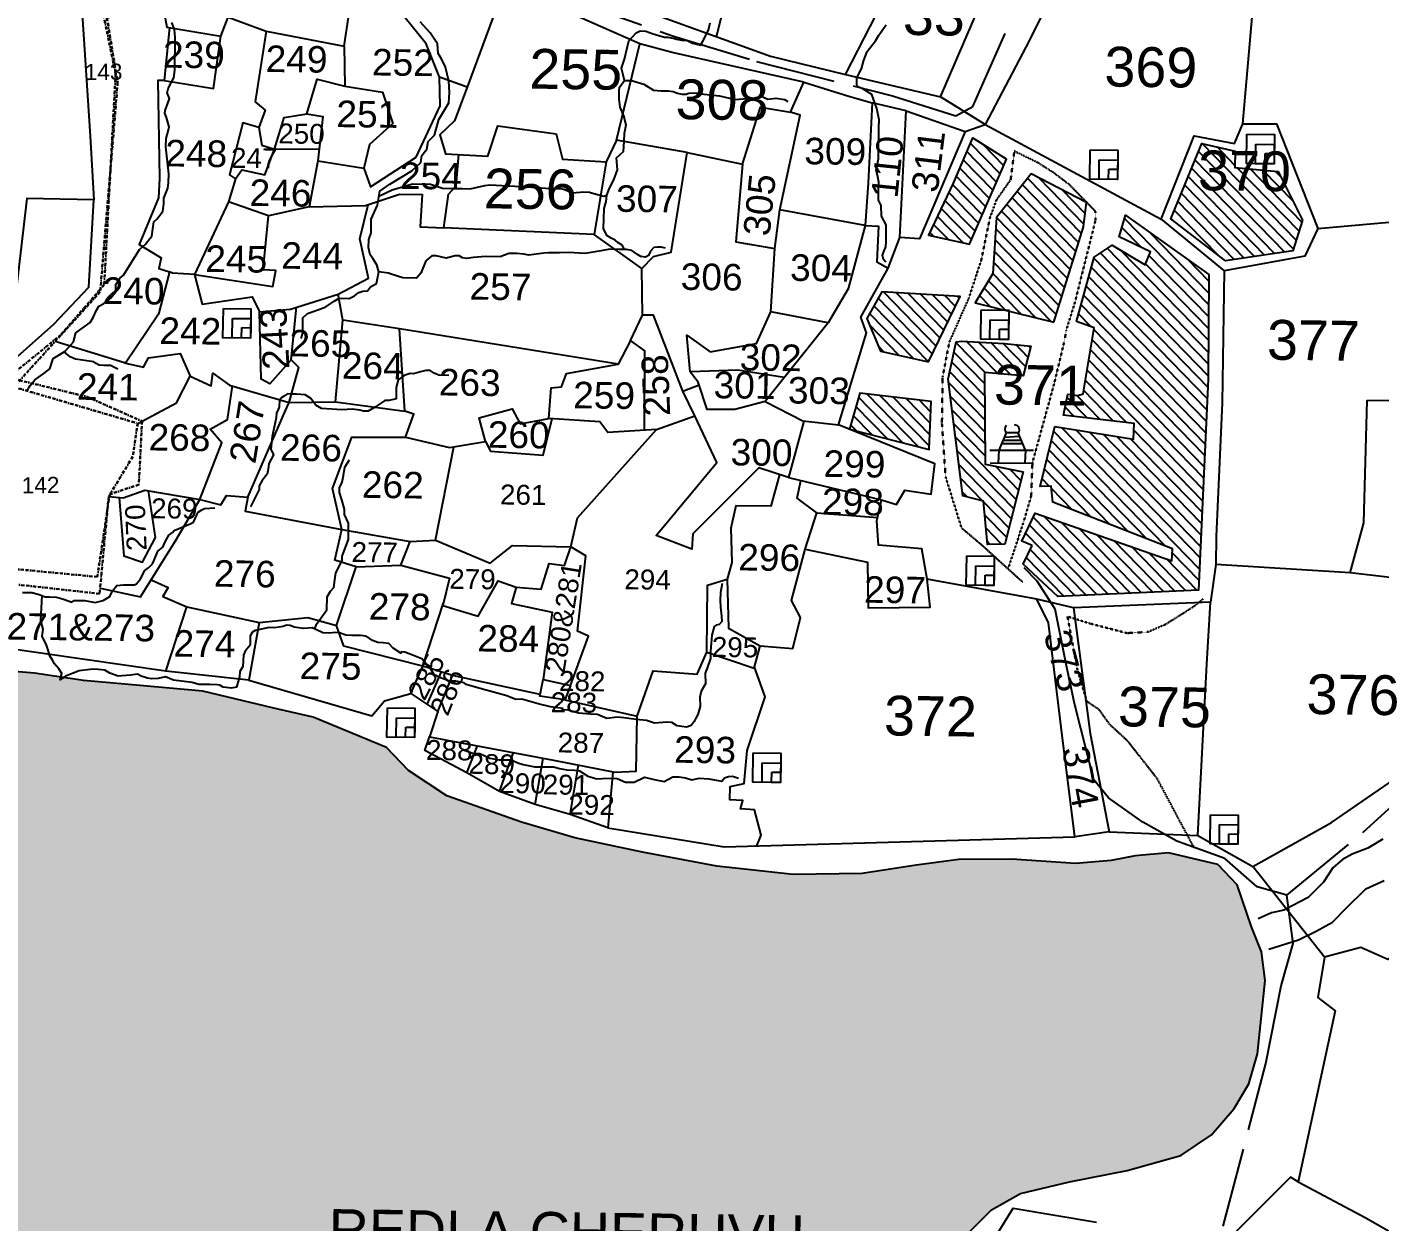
# Model space of a CAD drawing. Header units: inches. Extents: x 304037 to 460575, y 1453943 to 1639883.
# Drawn here: x 341841 to 342680, y 1596518 to 1597259 of the extents above; entities that cross this region are included whole.
import ezdxf

# ---------------------------------------------------------------- set-up
doc = ezdxf.new("R2010")
doc.units = ezdxf.units.IN
doc.header["$MEASUREMENT"] = 0
for name, pattern in [('ACAD_ISO02W100', [15, 12, -3]), ('ACAD_ISO07W100', [3, 0, -3]), ('BORDER', [1.75, 0.5, -0.25, 0.5, -0.25, 0, -0.25])]:
    doc.linetypes.add(name, pattern=pattern)
for name, color, linetype in [('CARTTRACK', 30, 'ACAD_ISO02W100'), ('NALA', 4, 'Continuous'), ('SQUAREWELL', 5, 'Continuous'), ('SURVEY_BND', 7, 'Continuous'), ('SURVEY_NO', 7, 'Continuous'), ('VILLAGE_AREA', 1, 'Continuous'), ('WATER_BODY', 4, 'Continuous')]:
    doc.layers.add(name, color=color, linetype=linetype)
doc.layers.add('FOOTPATH', color=150, linetype='ACAD_ISO07W100', lineweight=30)
doc.layers.add('VILL_BOUNDARY', color=6, linetype='BORDER', lineweight=30)
doc.styles.get("Standard").update_dxf_attribs({"font": 'arial.ttf'})

# ---------------------------------------------------------------- blocks, each defined once
blk = doc.blocks.new('KESAMANENIPALLE')
at = {"layer": 'SURVEY_BND'}
for points in [[(397.05, 654.7), (397.58, 667.56), (400.67, 686.45), (434.63, 682.15), (435.78, 660.13), (436.22, 650.29)], [(397.76, 585.18), (408.82, 583.77), (412.84, 599.67), (422.64, 622.78), (420.83, 623.47), (429.81, 631.22), (435.3, 636.87), (436.22, 650.29), (425.9, 650.65), (423.55, 632.56), (415.58, 624.25), (406.74, 596.61), (400.58, 596.39)]]:
    blk.add_lwpolyline(points, dxfattribs=at)
at = {"layer": 'VILL_BOUNDARY'}
blk.add_lwpolyline([(109.24, 720.52), (195.68, 710.91), (207.39, 708.98), (220.74, 707.96), (249.01, 710.26), (277.38, 715.13), (296.76, 719.49), (360.97, 730.27), (397.72, 721.01), (433.4, 703.19), (439.84, 669.64), (437.66, 637.21), (430.87, 629.55), (422.67, 623.07), (434.93, 619.91), (443.22, 616.04), (442.59, 606.29), (438.08, 604.85), (436.01, 592.15), (411.85, 594.77), (407.76, 567.04), (404.56, 538.36), (399.19, 495.64), (394.46, 460.32)], dxfattribs=at)
at = {"layer": 'SURVEY_NO'}
for s, p in [('143', (435.07, 668.78)), ('142', (424.53, 605.16))]:
    blk.add_text(s, height=2.5, dxfattribs=at).set_placement(p)
blk = doc.blocks.new('10')
at = {"layer": 'VILLAGE_AREA'}
for points in [[(1026.3, 109.97), (1025.19, 112.55), (1023.35, 112.52), (1022.27, 109.9)], [(1022.69, 110.92), (1025.88, 110.96)], [(1022.9, 111.43), (1025.67, 111.45)], [(1023.07, 111.85), (1025.41, 112.04)], [(1020.95, 109.88), (1027.51, 109.99)], [(1021.02, 107.9), (1027.52, 108.06)], [(1022.27, 109.9), (1022.24, 107.93)], [(1026.3, 109.97), (1026.22, 108.03)]]:
    blk.add_lwpolyline(points, dxfattribs=at)
for centre, radius, start, end in [((1023.99, 113.06), 0.84, 136.4497, 220.1767), ((1024.62, 113), 0.727, 322.3214, 92.7832)]:
    blk.add_arc(centre, radius, start, end, dxfattribs=at)
blk = doc.blocks.new('KANUPURUPALLE')
at = {"layer": 'VILLAGE_AREA'}
h = blk.add_hatch(dxfattribs=at)
h.set_pattern_fill('ANSI31', color=256, scale=10, angle=90, style=0)
h.set_pattern_definition([(135, (-1406.7073, 386.2021), (-0.8838835, -0.8838835), [])])
h.paths.add_polyline_path([(-390.86, 172.52), (-397.4, 173.05), (-397.4, 175.52), (-402.46, 176.62), (-406.98, 165.2), (-398.62, 158.97), (-388.5, 160.61), (-387.13, 165.28)])
h.paths.add_polyline_path([(-401.11, 156.86), (-413.79, 165.63), (-414.72, 162.39), (-409.96, 160.18), (-410.72, 158.21), (-415.76, 161.11), (-418.42, 159.28), (-420.95, 149.53), (-418.29, 148.6), (-419.81, 138.65), (-420.63, 138.37), (-422.12, 138.58), (-422.71, 135.39), (-412.06, 134.28), (-412.13, 131.92), (-424.03, 133.66), (-426.08, 124.62), (-424.42, 124.69), (-424.14, 122.27), (-406.02, 115.49), (-406.12, 113.69), (-426.78, 120.58), (-428.74, 116.34), (-427.19, 115.7), (-428.52, 112.88), (-423.23, 108.06), (-402.01, 109.29), (-401.01, 141.11)])
h.paths.add_polyline_path([(-420.1, 163.8), (-419.67, 167.5), (-428.08, 171.66), (-433.23, 165.04), (-433.65, 156.61), (-436.26, 152.12), (-431.79, 151.08), (-431.19, 151.08), (-431.19, 150.94), (-424.39, 149.36)])
h.paths.add_polyline_path([(-431.82, 173.83), (-436.98, 176.98), (-439.84, 170.11), (-443.43, 162.23), (-437.26, 160.95)])
h.paths.add_polyline_path([(-438.55, 153.07), (-450.35, 153.6), (-452.56, 149.57), (-450.4, 144.64), (-443.16, 143.15)])
h.paths.add_polyline_path([(-442.71, 137.18), (-453.46, 138.27), (-454.96, 132.85), (-442.87, 129.96)])
h.paths.add_polyline_path([(-434.7, 141.66), (-428.89, 141.25), (-427.78, 145.74), (-431.79, 146.09), (-438.19, 146.33), (-439.02, 146.2), (-440.15, 140.6), (-437.74, 123.02), (-434.59, 122.3), (-433.9, 115.76), (-431.3, 115.86), (-428.7, 126.75), (-434.42, 127.84)])
h.paths.add_polyline_path([(-404.48, 167.91), (-388.13, 167.91), (-388.13, 177.08), (-404.48, 177.08)], flags=9)
h.paths.add_polyline_path([(-434.76, 135.22), (-418.42, 135.22), (-418.42, 144.38), (-434.76, 144.38)], flags=9)
at = {"layer": 'WATER_BODY'}
h = blk.add_hatch(dxfattribs=at)
h.set_pattern_fill('DASH', color=256, scale=10, style=0)
h.set_pattern_definition([(0, (-1406.7073, 386.2021), (1.25, 1.25), [1.25, -1.25])])
h.paths.add_polyline_path([(-439.53, 5.26), (-435.65, 11.74), (-431.96, 15.55), (-427.62, 18.05), (-420.25, 19.89), (-411.57, 21.73), (-403.54, 24.1), (-398.97, 27.3), (-395.62, 31.31), (-393.45, 35.05), (-392.2, 39.59), (-391.21, 50.63), (-391.8, 54.94), (-393.38, 58.69), (-395.61, 65), (-398.57, 68.02), (-406.01, 69.66), (-411.01, 69.14), (-414.63, 68.41), (-419.98, 67.89), (-429.59, 68.42), (-437.61, 68.22), (-443.99, 67.3), (-452.12, 65.92), (-462.52, 65.66), (-474.03, 66.77), (-485.28, 68.68), (-495.48, 70.72), (-503.55, 72.96), (-514.87, 76.78), (-520.66, 80.52), (-524.01, 83.94), (-535.16, 88.38), (-541.08, 89.63), (-551.8, 92.06), (-561.34, 92.78), (-569.83, 93.44), (-572.82, 93.84), (-573.35, 93.49), (-573.23, 93.9), (-577.2, 94.43), (-587.63, 95.16), (-592.43, 95.23), (-595.26, 95.33), (-596.12, 91.86), (-596.41, 87.98), (-595.06, 87.06), (-595, 84.43), (-595.65, 79.57), (-596.11, 72.4), (-596.71, 62.35), (-597.57, 51.51), (-598.22, 46.36), (-598.68, 40.97), (-598.68, 35.12), (-598.88, 26.48), (-599.15, 25.03), (-599.81, 24.24), (-600.33, 22.99), (-600.33, 19.9), (-600.13, 15.37), (-601.65, 6.05), (-602.25, -1.84), (-602.9, -9.85), (-603.76, -15.83), (-603.17, -24.81), (-601.98, -28.75), (-599.28, -34.41), (-594.67, -41.86), (-591.12, -48.17), (-586.19, -54.29), (-581.57, -61.5), (-578.81, -64.59), (-577.3, -67.35), (-573.55, -71.88), (-571.51, -74.71), (-569.6, -80.62), (-567.56, -86.67), (-566.23, -89.86), (-563.47, -91.04), (-560.44, -90.52), (-556.3, -90.12), (-551.3, -89.6), (-549.06, -88.02), (-544.45, -87.23), (-541.74, -86.42), (-539.04, -83.85), (-537.27, -79.84), (-535.95, -71.7), (-534.96, -65.74), (-532.72, -60.88), (-530.68, -59.1), (-525.61, -58.97), (-517.59, -60.02), (-511.14, -61.07), (-505.55, -63.18), (-504.49, -65.8), (-503.51, -70.8), (-502.16, -78.14), (-500.98, -85.7), (-501.38, -91.15), (-502.3, -94.5), (-499.79, -96.91), (-494.73, -98.56), (-492.29, -99.08), (-488.67, -100.66), (-485.65, -101.38), (-483.41, -101.51), (-481.02, -101.63), (-479.44, -96.43), (-478.58, -93.41), (-477.86, -90.26), (-475.95, -83.88), (-474.24, -76.49), (-471.41, -66.63), (-468.31, -58.85), (-466.66, -55.17), (-462.31, -47.24), (-459.94, -42.38), (-458.17, -36.27), (-455.67, -30.42), (-453.82, -26.44), (-451.58, -23.68), (-449.47, -19.87), (-446.71, -15.53), (-443.68, -7.95), (-441.11, -1.83)])
h.paths.add_polyline_path([(-533.3, 6.64), (-455.66, 6.64), (-455.66, 15.85), (-533.3, 15.85)], flags=24)
h.paths.add_polyline_path([(-520.67, -0.19), (-504.34, -0.19), (-504.34, 8.95), (-520.67, 8.95)], flags=24)
at = {"layer": 'CARTTRACK'}
for points in [[(-588.82, 242.41), (-574.92, 235.49), (-560.72, 227.64), (-550.73, 223.36), (-544.57, 220.42), (-535.01, 220.15), (-519.72, 211.55), (-510.61, 204.06), (-498.47, 197.2), (-482.27, 191.7), (-469.68, 188.05), (-449.15, 183.14), (-439.58, 180.29), (-437, 181.71), (-428.25, 202.22), (-420.73, 219.14), (-420.55, 224.67), (-420.55, 231.54), (-428.14, 244.97), (-428.23, 255.67), (-426.49, 276.33), (-423.21, 280.18), (-417.64, 296.72)], [(-397.03, 13.54), (-390.9, 38.13), (-388.75, 49.88), (-387.05, 56.25), (-388.09, 63.55), (-376.79, 73.13), (-365.2, 84), (-354.79, 97.12), (-343.19, 112.94), (-329.68, 128.82), (-322.15, 138.06), (-314.47, 146.1), (-307.17, 156.2), (-299.48, 167.82), (-294.31, 173.87), (-287.3, 177.92), (-276.97, 180.72), (-263.35, 181.42), (-257.15, 182.01), (-239.44, 188.06), (-224.13, 192.8)], [(-388.09, 63.55), (-392.59, 64.72), (-397.52, 68.94), (-404.78, 71.46), (-409.94, 74.24), (-415.16, 77.83), (-417.43, 80.5), (-420.5, 91.97), (-421.84, 97.87), (-423.58, 106.15), (-426.36, 110.32), (-428.34, 112.33)]]:
    blk.add_lwpolyline(points, dxfattribs=at)
at = {"layer": 'FOOTPATH', "ltscale": 0.001}
for points in [[(-428.58, 110.2), (-431.4, 112.68), (-434.71, 115.61), (-437.86, 118.2), (-440.36, 125.86), (-441.02, 133.87), (-441.02, 140.88), (-440.08, 146.14), (-437.21, 152.88), (-435.43, 158.59), (-434.22, 164.94), (-433.28, 167.65), (-431.17, 170.76), (-430.67, 175.07), (-427.14, 173.41), (-424.65, 171.87), (-422.33, 170.15), (-418.35, 166.18), (-418.29, 164.85), (-421.28, 152.23), (-422.49, 148.2), (-422.72, 146.65), (-424.21, 140.07), (-427.31, 128.17), (-427.42, 123.2), (-428.47, 119.39), (-430.69, 112.34)], [(-402.23, 70.58), (-404.52, 74.72), (-407.89, 80.85), (-412.43, 86.47), (-415.19, 88.95), (-416.8, 91.16), (-418.62, 92.32), (-420.11, 97.07), (-421.72, 105.08), (-418.35, 104.07), (-412.71, 102.69), (-409.56, 102.91), (-406.96, 104.07), (-404.31, 105.78), (-402.65, 106.88), (-401.32, 107.99)]]:
    blk.add_lwpolyline(points, dxfattribs=at)
at = {"layer": 'NALA'}
for points in [[(-373.75, 72.17), (-375.99, 70.81), (-378.34, 69.83), (-379.81, 69.01), (-381.23, 67.76), (-382.59, 65.58), (-384.88, 63.23), (-388.54, 61.27), (-390.39, 60.84), (-392.36, 59.91)], [(-537.73, 145.4), (-537.47, 146.19), (-537.5, 147.33), (-537.5, 148.5), (-536.81, 149.17), (-535.1, 149.77), (-534.05, 150.21), (-532.85, 151.07), (-532.06, 151.54), (-530.6, 151.53), (-529.77, 151.9), (-529.11, 152.44), (-528.54, 152.63), (-527.81, 152.7), (-527.81, 152.7), (-527.4, 153.3), (-526.48, 153.84), (-526.16, 155.58), (-526.48, 156.65), (-527.11, 157.57), (-527.49, 158.11), (-527.75, 159.25), (-527.75, 160.42), (-527.4, 161.46), (-527.4, 163.52), (-526.51, 165.63), (-526.19, 167.75), (-524.7, 168.82), (-521.41, 170.87), (-520.04, 172.16), (-519.92, 173.21), (-519.16, 174.16), (-518.97, 175.33), (-518.05, 176.31), (-517.41, 178.65), (-515.95, 181.17), (-515.89, 182.75), (-516.02, 184.46), (-516.52, 186.58), (-517.16, 187.78), (-517.66, 188.6), (-517.79, 190.03), (-518.93, 191.7), (-520.46, 193.31)], [(-489.54, 184.92), (-490.03, 186.74), (-489.58, 188.11), (-488.98, 190.92), (-487.87, 192.12), (-487.29, 192.41), (-486.42, 192.38), (-485.31, 192), (-483.61, 191.51), (-483.09, 191.51), (-482.1, 191.33), (-481.78, 191.24), (-480.73, 191.07), (-480.26, 191.1), (-479.35, 190.69), (-478.16, 190.4), (-477.87, 190.92), (-476.99, 192.67), (-476.76, 193.78)], [(-449.81, 158.07), (-450.18, 158.46), (-450.32, 159.11), (-450.07, 159.8), (-449.81, 160.38), (-449.81, 161.15), (-449.81, 161.75), (-449.81, 162.94), (-449.81, 163.68), (-450.53, 165), (-450.6, 166.61), (-451.04, 167.38), (-451.04, 168.07), (-451.04, 169.14), (-451.04, 170.12), (-451.16, 170.9), (-451.44, 171.95), (-451.27, 172.89), (-451.13, 173.61), (-451.13, 174.09), (-451.13, 175.09), (-451.13, 175.58), (-451.13, 176.95), (-451.11, 177.69), (-451.11, 178.36), (-451.11, 179.5), (-451.48, 181.23), (-452.25, 183.3), (-453.64, 184.13), (-454.48, 184.48), (-454.55, 184.92), (-454.55, 185.78), (-453.85, 187.17), (-453.55, 188.48), (-453.06, 189.8), (-451.81, 191.4), (-451.32, 192.24), (-450.53, 193.44), (-450.23, 193.81)], [(-578.88, 136.93), (-578.44, 137.75), (-577.77, 138.61), (-576.44, 139.61), (-575.53, 140.3), (-575.03, 141.88), (-574.06, 142.49), (-573.23, 143.02), (-572.01, 144.43), (-571.7, 145.79), (-569.53, 147.39), (-569.12, 148.14), (-568.59, 149.25), (-568.28, 149.83), (-567.51, 150.27), (-566.9, 150.71), (-566.51, 151.07), (-565.73, 152.02), (-565.76, 153.21), (-565.18, 154.09), (-564.62, 154.57), (-562.26, 158.46), (-561.32, 159.35), (-560.93, 159.9), (-560.43, 160.48), (-560.26, 161.98), (-560.18, 162.65), (-559.65, 163.14), (-558.84, 164.3), (-558.68, 165.38), (-558.68, 166.24), (-558.12, 167.76), (-558.04, 168.57), (-557.98, 169.9), (-558.48, 173.99), (-558.48, 175.23), (-558.23, 176.15), (-558.04, 177.01), (-558.45, 178.39), (-558.7, 179.06), (-558.7, 179.47), (-558.32, 180.42), (-558.04, 181.25), (-558.43, 182.11), (-558.29, 182.72), (-558.01, 183.28), (-557.46, 184.39), (-557.32, 185.55), (-557.32, 190.49), (-557.45, 191.66), (-557.84, 192.74)], [(-526.31, 166.97), (-524.31, 167.95), (-521.25, 168.93), (-518.53, 168.88), (-516.73, 168.32), (-514.65, 168.3), (-513.73, 168.3), (-512.59, 168.3), (-510.39, 168.81), (-509.61, 168.93), (-504.01, 168.72), (-501.18, 168.54), (-499.8, 168.51), (-499.02, 168.51), (-498.48, 168.4), (-497.15, 167.86), (-495.42, 168.05), (-494.6, 168), (-494.29, 167.93), (-492.49, 167.44), (-491.98, 167.58), (-491.6, 168.68), (-490.95, 169.92), (-490.43, 171.46), (-490.6, 173.24), (-489.54, 174.23), (-489.47, 175.71), (-489.44, 176.97), (-489.19, 178.26), (-489.58, 179.61), (-490.12, 180.87), (-490.31, 182.07), (-490.31, 183.35), (-490.29, 183.91), (-489.54, 184.92), (-488.93, 184.94), (-488.44, 184.92), (-487.99, 184.78), (-486.63, 184.41), (-485.14, 183.52), (-484.01, 183.45), (-482.89, 183.45), (-482.21, 183.33), (-481.53, 183.1), (-480.87, 182.98), (-480.24, 182.98), (-479.8, 183.12), (-478.46, 183.19), (-478, 183.07), (-475.19, 182.82), (-472.85, 182.3), (-471.02, 182.44), (-470.11, 182.49), (-468.87, 182.82), (-468.45, 182.63), (-467.89, 182.37), (-467.89, 182.37), (-466.67, 182.54), (-465.38, 182.37), (-464.91, 182.09)], [(-489.2, 159.44), (-489.55, 160.08), (-490.22, 160.51), (-490.63, 160.82), (-491.24, 161.13), (-491.91, 161.51), (-492.42, 162.58), (-492.34, 165.59), (-492.06, 166.66), (-491.98, 167.58)], [(-390.71, 55.35), (-386.24, 56.82), (-383.61, 58.16), (-381.15, 59.55), (-379.07, 61.77), (-376.19, 64.66), (-373.45, 65.93)], [(-483.04, 159.75), (-483.7, 159.86), (-484.28, 159.86), (-484.77, 159.84), (-485.3, 159.26), (-485.59, 158.6), (-486.01, 158.33), (-486.72, 158.44), (-487.21, 158.75), (-488.11, 159.31), (-488.91, 159.44), (-490, 159.46), (-491.42, 159.46), (-492.72, 159.19), (-495.09, 158.79), (-497.61, 158.9), (-498.97, 158.81), (-499.92, 158.81), (-500.65, 158.81), (-501.36, 158.74), (-503.6, 158.43), (-504.35, 158.57), (-505.42, 158.65), (-506.59, 158.63), (-507.9, 158.12), (-510.14, 158.1), (-511.92, 157.93), (-512.94, 157.79), (-513.56, 157.88), (-514.09, 158.17), (-514.67, 158.15), (-516.02, 157.81), (-517.57, 158.12), (-518.19, 158.12), (-519.08, 157.33), (-519.83, 155.49), (-520.47, 154.72), (-522.54, 154.72), (-524.31, 155.27), (-524.69, 155.42), (-526.16, 155.58)], [(-565.28, 140.41), (-566.38, 140.93), (-567.41, 140.93), (-568.08, 140.97), (-568.56, 141.2), (-568.91, 141.45), (-571.7, 141.82), (-572.49, 142.14), (-573.39, 142.91)], [(-515.38, 140.12), (-516.89, 140.12), (-517.61, 140.44), (-518.21, 140.82), (-518.9, 140.82), (-519.66, 140.6), (-519.66, 140.6), (-520.72, 140.31), (-521.23, 140.34), (-522.14, 140.03), (-522.67, 139.62), (-523.02, 139.34), (-523.33, 138.18), (-523.3, 136.48), (-524.34, 136.23), (-524.34, 136.23), (-525, 136.23), (-525.94, 135.57), (-526.41, 135.23), (-527.48, 134.57), (-528.2, 134.57), (-528.74, 134.73), (-529.84, 134.85), (-531.47, 134.7), (-534.52, 134.88), (-535.4, 135.39), (-536.18, 136.42), (-537.03, 136.89), (-538.31, 136.97), (-539.12, 137), (-539.69, 137), (-540.1, 136.72), (-540.54, 136.47), (-540.88, 136.03), (-540.88, 135.06), (-541.07, 134.49), (-541.29, 134.15), (-541.32, 133.39), (-541.89, 130.57), (-542.08, 128.66), (-541.67, 127.81), (-542.36, 126.5), (-542.42, 125.62), (-542.58, 124.9), (-543.3, 123.93), (-543.74, 123.11), (-543.74, 122.58), (-545, 119.94)], [(-535.08, 101.66), (-534.84, 102.39), (-534.17, 103.28), (-533.32, 104.59), (-533.3, 106.51), (-532.78, 107.38), (-532.31, 107.92), (-532.14, 109.1), (-532.04, 110.15), (-531.09, 112.04), (-531.09, 112.68), (-530.17, 115.19), (-530.22, 117.69), (-530.82, 118.94), (-530.85, 119.78), (-531.27, 121.16), (-531.66, 122.27), (-531.63, 122.96), (-531.24, 123.83), (-531.06, 124.85), (-530.88, 126.08), (-530.19, 127.22)], [(-579.17, 106.57), (-577.72, 106.58), (-576.52, 106.22), (-575.76, 105.97), (-575.1, 105.97), (-574.09, 105.91), (-573.67, 105.84), (-572.69, 105.53), (-571.72, 105.18), (-571.39, 105.45), (-569.8, 105.5), (-568.21, 105.19), (-567.01, 105.54), (-566.02, 106.11), (-565.63, 106.99), (-564.98, 107.81), (-563.98, 107.9), (-563.34, 107.93), (-562.79, 107.93), (-562.34, 107.93), (-562.03, 108.08), (-561.46, 108.88), (-560.8, 110.1), (-560.22, 110.58), (-559.65, 111.14), (-559.4, 111.72), (-558.89, 113.07), (-558.13, 113.66), (-557.83, 114.37), (-557.54, 114.91), (-557.27, 115.48), (-556.69, 115.92), (-556.46, 116.22), (-554.07, 117.24), (-553.55, 117.5), (-553.07, 118.6), (-552.87, 119.02), (-552.32, 119.39), (-551.94, 119.6), (-550.4, 119.71)], [(-473.82, 109.35), (-474.04, 107.96), (-474.09, 106.83), (-473.99, 105.78), (-473.83, 104.41), (-473.8, 103.62), (-474.16, 103.15), (-474.63, 103.03), (-474.93, 102.84), (-475.24, 101.56), (-475.44, 99.14), (-475.39, 98.01), (-475.9, 96.53), (-476.19, 95.78), (-476.09, 94.19), (-476.76, 93.08), (-476.93, 92.15), (-476.85, 90.77), (-477.2, 89.57), (-477.51, 89.01), (-477.73, 88.47), (-478.18, 87.86), (-478.9, 87.64), (-480.27, 87.79), (-481.08, 88.28), (-481.86, 88.33), (-483.7, 88.18), (-484.93, 88.55), (-486.5, 88.66), (-488.35, 88.88), (-489.36, 88.98), (-490.92, 88.76), (-492.33, 89.33), (-493.39, 89.37), (-495.2, 89.53), (-496.74, 89.96), (-497.64, 89.96), (-497.55, 90.17), (-499.43, 90.42), (-501.29, 90.82), (-503.73, 91.5), (-504.67, 91.42), (-506.01, 91.97), (-510.61, 93.16), (-512.18, 93.62), (-512.47, 93.84), (-513.72, 94.08), (-514.75, 94.08), (-515.36, 94.3), (-516.21, 94.62), (-516.85, 94.95), (-517.12, 95.19), (-517.5, 95.82), (-518.9, 97.37), (-520.14, 97.84), (-521.47, 98.34), (-521.95, 98.39), (-522.06, 98.17), (-523.24, 98.95), (-523.88, 99.63), (-524.75, 99.73), (-525.53, 99.73), (-526.37, 100.05), (-526.88, 100.37), (-527.42, 100.69), (-528.13, 100.78), (-529.47, 100.74), (-530.4, 100.79), (-531.36, 101.13), (-531.94, 101.18), (-532.9, 101.07), (-533.85, 101.07), (-534.94, 101.59), (-535.46, 101.83), (-536.81, 101.69), (-538.18, 101.91), (-538.82, 102.11), (-539.36, 102.15), (-539.84, 101.96), (-541.14, 101.77), (-541.97, 101.77), (-544.07, 101.33), (-544.54, 100.98), (-544.78, 100.46), (-544.78, 99.1), (-545.52, 98.16), (-545.76, 97.56), (-545.85, 95.86), (-546.3, 95.08), (-546.3, 94.31), (-546.76, 92.72), (-547.55, 92.58), (-548.76, 92.68), (-549.26, 92.99), (-549.65, 93.06), (-550.8, 93.06), (-551.36, 93.06), (-552.41, 93.06), (-552.92, 93.22), (-553.44, 93.33), (-556.25, 93.67), (-557.45, 94.14), (-558.58, 93.89), (-559.53, 93.8), (-560.18, 93.9), (-561.12, 94.21), (-561.68, 94.51), (-562.73, 94.33), (-564.61, 94.14), (-565.88, 94.59), (-566.63, 95.03), (-567.61, 95.12), (-568.27, 95.13), (-568.85, 95.08), (-570.47, 94.88), (-572.55, 94.02), (-573.35, 93.49), (-573.08, 94.43), (-573.54, 95.11), (-574.2, 95.87), (-574.54, 96.43), (-574.94, 97.05), (-575.23, 98.07), (-575.5, 98.84), (-575.8, 99.38), (-576.13, 100.01), (-576.01, 101.09), (-576.38, 102.36), (-576.24, 106.13)], [(-435.65, 11.74), (-431.96, 15.55), (-427.62, 18.05), (-420.25, 19.89), (-411.57, 21.73), (-403.54, 24.1), (-398.97, 27.3), (-395.62, 31.31), (-393.45, 35.05), (-392.2, 39.59), (-391.21, 50.63), (-391.8, 54.94), (-393.38, 58.69), (-395.61, 65), (-398.57, 68.02), (-406.01, 69.66), (-411.01, 69.14), (-414.63, 68.41), (-419.98, 67.89), (-429.59, 68.42), (-437.61, 68.22), (-443.99, 67.3), (-452.12, 65.92), (-462.52, 65.66), (-474.03, 66.77), (-485.28, 68.68), (-495.48, 70.72), (-503.55, 72.96), (-514.87, 76.78), (-520.66, 80.52), (-524.01, 83.94), (-535.16, 88.38), (-541.08, 89.63), (-551.8, 92.06), (-561.34, 92.78), (-569.83, 93.44), (-577.2, 94.43), (-587.63, 95.16)], [(-512.59, 83.79), (-511.01, 83.25), (-509.96, 83.25), (-508.46, 82.55), (-507.06, 82.34), (-505.99, 82.34), (-505.24, 82.34), (-504.22, 81.93), (-503.41, 81.69), (-501.64, 81.35), (-500.41, 81.37), (-498.82, 81.37), (-497.91, 81.16), (-496.81, 80.94), (-495.66, 80.92), (-494.93, 80.81), (-493.63, 80.06), (-492.31, 79.66), (-490.57, 79.79), (-489.2, 79.74), (-487.94, 79.2), (-486.65, 79.25), (-485.09, 80.03), (-483.64, 79.66), (-482.14, 79.39), (-480.85, 80.11), (-479.91, 80.14), (-478.95, 79.98), (-477.98, 79.68), (-476.89, 79.95), (-475.41, 79.9), (-473.45, 79.58), (-473.05, 80.06), (-472.43, 80.27), (-471.84, 80.35), (-470.93, 80.06)]]:
    blk.add_lwpolyline(points, dxfattribs=at)
at = {"layer": 'SQUAREWELL'}
for points in [[(-395.68, 178.08), (-391.52, 178.08), (-391.52, 173.67), (-395.68, 173.67)], [(-419.24, 175.42), (-415.07, 175.42), (-415.07, 171.02), (-419.24, 171.02)], [(-394.29, 176.6), (-391.52, 176.6), (-391.52, 173.67), (-394.29, 173.67)], [(-417.85, 173.94), (-415.07, 173.94), (-415.07, 171.02), (-417.85, 171.02)], [(-392.86, 175.22), (-391.52, 175.22), (-391.52, 173.67), (-392.86, 173.67)], [(-416.42, 172.56), (-415.07, 172.56), (-415.07, 171.02), (-416.42, 171.02)], [(-435.35, 151.08), (-431.19, 151.08), (-431.19, 146.68), (-435.35, 146.68)], [(-549.51, 149.76), (-545.35, 149.76), (-545.35, 145.35), (-549.51, 145.35)], [(-433.96, 149.61), (-431.19, 149.61), (-431.19, 146.68), (-433.96, 146.68)], [(-548.12, 148.28), (-545.35, 148.28), (-545.35, 145.35), (-548.12, 145.35)], [(-546.69, 146.9), (-545.35, 146.9), (-545.35, 145.35), (-546.69, 145.35)], [(-432.53, 148.22), (-431.19, 148.22), (-431.19, 146.68), (-432.53, 146.68)], [(-437.02, 113.99), (-432.86, 113.99), (-432.86, 109.58), (-437.02, 109.58)], [(-435.63, 112.51), (-432.86, 112.51), (-432.86, 109.58), (-435.63, 109.58)], [(-434.2, 111.13), (-432.86, 111.13), (-432.86, 109.58), (-434.2, 109.58)], [(-523.99, 89.93), (-519.83, 89.93), (-519.83, 85.52), (-523.99, 85.52)], [(-522.6, 88.45), (-519.83, 88.45), (-519.83, 85.52), (-522.6, 85.52)], [(-521.17, 87.07), (-519.83, 87.07), (-519.83, 85.52), (-521.17, 85.52)], [(-468.77, 83.88), (-464.61, 83.88), (-464.61, 79.48), (-468.77, 79.48)], [(-467.39, 82.41), (-464.61, 82.41), (-464.61, 79.48), (-467.39, 79.48)], [(-465.95, 81.02), (-464.61, 81.02), (-464.61, 79.48), (-465.95, 79.48)], [(-399.76, 75.51), (-395.6, 75.51), (-395.6, 71.11), (-399.76, 71.11)], [(-398.37, 74.04), (-395.6, 74.04), (-395.6, 71.11), (-398.37, 71.11)], [(-396.94, 72.65), (-395.6, 72.65), (-395.6, 71.11), (-396.94, 71.11)]]:
    blk.add_lwpolyline(points, close=True, dxfattribs=at)
at = {"layer": 'SURVEY_BND'}
for points in [[(-408.72, 230.97), (-414.22, 213.2), (-418.45, 212.77), (-429.17, 190.76), (-435.14, 179.01), (-441.92, 183.11), (-433.53, 203.3), (-426.58, 215.48), (-418.2, 239.64)], [(-567.63, 193.28), (-563.84, 194.37), (-559.05, 194.19), (-558.62, 192.02), (-550.42, 190.78), (-549.39, 193.65), (-543.6, 191.63), (-531.83, 189.49), (-531.23, 193.82), (-531.18, 200.48), (-528.09, 212.78), (-534.82, 215.86)], [(-513.71, 214.69), (-515.72, 209.65), (-503.52, 202.01), (-491.82, 196.43), (-483.96, 194.55), (-467.59, 188.9), (-456.25, 186.26), (-441.92, 183.11)], [(-528.09, 212.78), (-518.52, 207.52), (-507.74, 199.19), (-513.24, 183.61), (-517.4, 185.02), (-519.5, 190.04), (-524.01, 195.44), (-531.23, 193.82)], [(-475.75, 191.72), (-472.94, 203.84), (-472.33, 209.75), (-473.58, 212.03)], [(-456.25, 186.26), (-449.89, 199.1), (-452.31, 200.47), (-472.94, 203.84)], [(-408.41, 165.14), (-403.6, 177.75), (-397.53, 176.68), (-396.28, 179.64), (-394.72, 200.94)], [(-490.64, 175.93), (-487.31, 190.48), (-507.74, 199.19)], [(-558.18, 191.95), (-558.91, 183.95), (-559.86, 183.95), (-559.39, 169.21), (-559.51, 166.29), (-562.33, 159.24), (-558.98, 157.24), (-559.31, 155.65), (-557.7, 155.15), (-559.25, 148.76), (-564.15, 141.33), (-574.79, 144.43)], [(-543.6, 191.63), (-545.14, 180.95), (-543.59, 179.73), (-544.51, 177.09), (-546.93, 177.75), (-548.85, 169.89), (-547.95, 169.31), (-548.97, 165.82), (-553.91, 154.79), (-557.25, 154.95), (-557.7, 155.15)], [(-201.73, 193.59), (-209.08, 183.2), (-210.18, 185.15), (-234.67, 176.31), (-257.29, 164.38), (-256.22, 160.37), (-261.07, 153.96), (-281.42, 153.36), (-290.92, 141.51), (-305, 134.03), (-317.16, 113.21), (-341.65, 98.24), (-344.86, 85.82), (-359.8, 76.13), (-365.17, 65.13), (-364.63, 62.72), (-372.75, 54.06), (-376.83, 55.83), (-382.3, 54.27), (-393.28, 67.81)], [(-558.91, 183.95), (-551.45, 182.86), (-550.42, 190.78)], [(-479.94, 174.2), (-471.57, 172.54), (-469, 181.19), (-464.45, 180.5), (-462.52, 185.04), (-482.42, 189.21), (-487.31, 190.48)], [(-531.83, 189.49), (-531.65, 183.51), (-525.99, 182.66), (-524.36, 177.98), (-527.84, 174.75), (-528.65, 171.19), (-527.58, 168.4), (-520.76, 172.95), (-517.26, 180.72), (-517.4, 185.02)], [(-544.51, 177.09), (-544.03, 174.42), (-542.15, 173.85), (-540.73, 178.62), (-537.35, 179.24), (-535.83, 184.5), (-531.65, 183.51)], [(-513.24, 183.61), (-515.09, 178.49), (-517.23, 176.35), (-516.38, 173.52), (-509.99, 173.22), (-508.52, 177.83), (-499.73, 176.73), (-498.74, 172.94), (-492.12, 172.64), (-493.8, 161.67), (-516.46, 162.36), (-515.83, 167.42), (-514.69, 168.68), (-514.34, 173.43)], [(-462.52, 185.04), (-455.57, 182.94), (-452.18, 182.05), (-452.61, 169.97), (-453, 163.54), (-465.87, 165.77), (-463.03, 180.05), (-464.45, 180.5)], [(-453, 163.54), (-450.99, 163.48), (-451.15, 158.13), (-449.46, 157.18), (-447.74, 161.84), (-447.05, 180.92), (-452.18, 182.05)], [(-447.05, 180.92), (-438.14, 177.9), (-444.76, 161.65), (-447.74, 161.84)], [(-396.28, 179.64), (-391.23, 179.72), (-384.77, 164.01), (-386.71, 159.83), (-398.83, 157.44)], [(-537.35, 179.24), (-534.91, 178.86), (-535.59, 172.18), (-528.65, 171.19)], [(-435.14, 179.01), (-408.41, 165.14), (-398.83, 157.44), (-398.83, 137.55), (-399.48, 117.42), (-399.48, 113.22), (-400.2, 107.53), (-420.83, 106.38), (-426.37, 107.64), (-442.95, 110.43), (-443.78, 114.98), (-450.32, 115.41), (-450.63, 119.07), (-449.95, 122.25), (-447.69, 121.58), (-446.47, 123.78), (-442.49, 123.23), (-442, 127.81), (-456.62, 133.49), (-452.59, 147.4), (-453.44, 149.73), (-449.46, 157.18)], [(-438.14, 177.9), (-435.14, 179.01)], [(-486.57, 156.65), (-484.81, 158.47), (-482.18, 159.13), (-479.94, 174.2), (-490.64, 175.93), (-492.12, 172.64)], [(-547.95, 169.31), (-547, 170.69), (-543.51, 169.95), (-542.15, 173.85), (-535.4, 174.01)], [(-535.59, 172.18), (-536.77, 165.26), (-528.31, 165.54), (-523.18, 167.34), (-519.78, 167.32), (-520.04, 162.47), (-516.46, 162.36)], [(-471.57, 172.54), (-472.43, 160.83), (-466.57, 159.91), (-465.87, 165.77)], [(-384.77, 164.01), (-354.29, 167.18), (-325.22, 171.32), (-317.72, 172.12)], [(-553.91, 154.79), (-552.71, 150.37), (-545.19, 151.56), (-544.03, 149.3), (-539.37, 149.8), (-532.25, 152.14), (-527.71, 154.6), (-529.07, 160.53), (-527.92, 165.68)], [(-536.77, 165.26), (-542.88, 163.8), (-548.97, 165.82)], [(-553.91, 154.79), (-542.09, 153.16), (-541.69, 155.56), (-543.6, 155.64), (-542.88, 163.8)], [(-453, 163.54), (-455.43, 153.98), (-458.35, 148.84), (-467.02, 150.34), (-466.57, 159.91)], [(-488.1, 145.75), (-486.37, 149.62), (-486.57, 156.65), (-493.8, 161.67)], [(-539.38, 135.73), (-532.44, 135.94), (-531.46, 148.21), (-532.25, 152.14)], [(-564.34, 141.38), (-561.42, 140.74), (-560.66, 142.14), (-555.9, 142.86), (-554.36, 139.49), (-551.19, 138.09), (-550.96, 140.01), (-548.44, 138.23), (-539.38, 135.73), (-538, 141), (-539.2, 142.14), (-542.33, 138.48), (-543.65, 139.2), (-544.03, 149.3)], [(-539.2, 142.14), (-538.51, 150.08)], [(-480.13, 138.25), (-484.7, 149.63), (-486.37, 149.62)], [(-458.35, 148.84), (-467.71, 136.84), (-472.27, 135.58), (-476.4, 135.5), (-477.82, 139.63), (-479.07, 141.17), (-479.62, 146.66), (-476.08, 144.19), (-469.14, 145.55), (-467.02, 150.34)], [(-532.44, 135.94), (-521.96, 134.66), (-522.95, 147.04), (-531.46, 148.21)], [(-521.81, 130.73), (-515.16, 129.26), (-509.76, 130.25), (-510.76, 133.81), (-505.79, 135.21), (-504.54, 132.98), (-500.26, 133.86), (-499.94, 138.46), (-498.42, 138.62), (-497.66, 140.66), (-489.93, 142.15), (-522.95, 147.04)], [(-485.8, 132.26), (-485.94, 144.25), (-488.1, 145.75), (-489.93, 142.15)], [(-464.86, 140.49), (-471.87, 141.51), (-479.07, 141.17)], [(-562.18, 132.27), (-556.37, 135.45), (-554.36, 139.49)], [(-464.02, 125.44), (-468.52, 126.83), (-478.3, 116.74), (-478.43, 114.44), (-483.84, 116.44), (-474.85, 127.55), (-478.26, 134.55), (-480.13, 138.25), (-477.67, 139.2)], [(-325.97, 137.72), (-339.32, 120.32), (-350.06, 106.66), (-355.7, 107.51), (-354.62, 108.82), (-358.1, 110.06), (-379.2, 112.22), (-377.26, 119.78), (-377.03, 138.2), (-354.97, 138.81)], [(-566.39, 121.21), (-564.22, 121.01), (-560.99, 122.21), (-552.67, 120.93), (-549.45, 129.53), (-551.25, 131.53), (-548.65, 133.04), (-547.98, 138.11)], [(-467.71, 136.84), (-461.97, 134), (-456.62, 133.49)], [(-552.67, 120.93), (-549.48, 120.17), (-548.63, 121.56), (-545.42, 121.37), (-539.93, 134.53), (-539.38, 135.73)], [(-545.42, 121.37), (-545.79, 119.28), (-531.22, 116.69), (-532.71, 122.88), (-529.9, 130.65), (-521.81, 130.73), (-520.61, 134.21), (-521.96, 134.66)], [(-484.01, 132.4), (-478.26, 134.55)], [(-517.06, 115.27), (-508.79, 111.93), (-505.48, 114.65), (-496.66, 114.53), (-495.72, 118.93), (-484.01, 132.4), (-491.33, 131.85), (-492.55, 133.46), (-500.26, 133.86)], [(-509.76, 130.25), (-508.98, 128.79), (-501.03, 128.32), (-499.74, 133.83)], [(-461.85, 133.98), (-464.02, 125.44), (-449.95, 122.25)], [(-531.22, 116.69), (-520.88, 115.03), (-517.06, 115.27), (-514.49, 129.38)], [(-465.41, 125.87), (-466.63, 121.08), (-471.88, 121.08), (-472.63, 117.67), (-472.39, 112.51), (-473.07, 109.98), (-472.77, 102.61), (-467.95, 100.05), (-463, 99.69), (-461.92, 104.37), (-463.32, 106.9), (-461.38, 114.69), (-459.71, 120.17), (-462.69, 122.33), (-462.16, 125.02)], [(-567.5, 107.39), (-561.42, 106.15), (-556.22, 114.65), (-552.67, 120.93)], [(-564.83, 121.07), (-563.98, 112.27), (-561.16, 111.37), (-559.28, 115.13), (-560.39, 122.12)], [(-459.71, 120.17), (-450.51, 119.61)], [(-559.84, 108.73), (-557.23, 107.63), (-558.05, 106.25), (-554.4, 104.74), (-543.46, 102.53), (-536.15, 103.35), (-531.82, 102.23), (-528.98, 111.09), (-532.18, 112.04), (-531.22, 116.69)], [(-528.98, 111.09), (-522.27, 111.45), (-520.88, 115.03)], [(-522.27, 111.45), (-514.9, 109.57), (-515.82, 105.45), (-510.51, 103.94), (-507.53, 109.28), (-504.84, 108.36), (-501.07, 108.1), (-499.89, 112.01), (-497.6, 111.75), (-496.66, 114.53)], [(-504.84, 108.36), (-505.48, 105.92), (-499.36, 104.66), (-500.58, 94.52), (-496.42, 93.64), (-493.84, 101.11), (-495.49, 101.88), (-494.39, 113.24), (-496.66, 114.53)], [(-461.38, 114.69), (-451.96, 112.86), (-451.76, 105.99), (-442.4, 106.19), (-442.95, 110.43)], [(-379.2, 112.22), (-399.48, 113.22)], [(-496.42, 93.64), (-497.29, 91.47), (-486.33, 89.18), (-484, 96.06), (-477.38, 95.63), (-475.99, 98.97), (-475.99, 109.04), (-473.07, 109.98)], [(-489.89, 80.77), (-490.54, 72.29), (-472.94, 69.67), (-451.76, 70.56), (-420.18, 71.92), (-422.45, 88.39), (-424.56, 104.09), (-426.37, 107.64)], [(-420.83, 106.38), (-418.05, 87.5), (-415.01, 72.74), (-401.65, 72.36), (-400.64, 98.16), (-400.2, 107.53)], [(-401.65, 72.36), (-393.28, 67.81), (-381.51, 74.57), (-366.72, 85.07), (-353.63, 102.06), (-349.8, 106.98)], [(-557.42, 94.98), (-582.65, 98.25), (-589.74, 99.08), (-590.09, 103.76), (-592.99, 104.46)], [(-543.46, 102.53), (-544.89, 93.8), (-557.42, 94.98), (-554.4, 104.74)], [(-501, 92.27), (-514.24, 94.94), (-518.71, 96.28), (-515.73, 105.84)], [(-518.71, 96.28), (-530.65, 99.11), (-531.82, 102.23)], [(-475.99, 98.97), (-468.8, 96.65), (-467.95, 100.05)], [(-544.89, 93.8), (-526.31, 88.71), (-524.44, 90.98), (-520.5, 92.11), (-518.71, 96.28)], [(-468.02, 69.88), (-467.39, 71.52), (-468.47, 75.32), (-470.57, 75.45), (-470.25, 76.69), (-472.19, 76.75), (-472.19, 78.78), (-470.09, 79.25), (-469.68, 84.25), (-467.07, 92.33), (-468.77, 96.78)], [(-520.5, 92.11), (-516.37, 89.48), (-514.24, 94.94)], [(-517.99, 90.51), (-515.9, 95.44)], [(-497.29, 91.47), (-501.06, 91.98), (-500.58, 94.52)], [(-516.37, 89.48), (-517.57, 85.62), (-498.83, 82.38), (-489.57, 80.71), (-486.36, 80.87), (-486.33, 89.18)], [(-511.86, 80.3), (-518.27, 83.59), (-517.57, 85.62)], [(-506.9, 77.53), (-511.86, 80.3), (-510.35, 84.37)], [(-501.52, 75.67), (-506.9, 77.53), (-504.9, 83.43)], [(-496.21, 74.25), (-501.52, 75.67), (-500.39, 82.65)], [(-490.54, 72.29), (-496.21, 74.25), (-495.08, 81.7)], [(-415.01, 72.74), (-420.18, 71.92)], [(-382.3, 54.27), (-383.24, 48.18), (-380.59, 46.22), (-385.81, 20.36), (-375.52, 15.08), (-365.45, 9.51), (-350.77, 5.3), (-351.2, -2.26), (-331.57, -9.79), (-326.27, 8.1), (-319.79, 34.2)], [(-385.81, 20.36), (-386.97, 21.07), (-399.09, 8.58), (-401.41, -1.79), (-381.77, -9.09), (-374.55, -11.78), (-348.3, -22.43), (-343.89, -24.63), (-336.17, -26.61), (-334.08, -30.19), (-310.91, -33.74), (-289.75, -38.2), (-286.84, -27.09)], [(-432.55, -43.97), (-455.56, -38.45), (-446.77, -21.42), (-439.84, -5.13), (-432.29, 9.87), (-428.7, 15.85), (-416.1, 13.91)]]:
    blk.add_lwpolyline(points, dxfattribs=at)
at = {"layer": 'VILL_BOUNDARY'}
blk.add_lwpolyline([(-610.36, 234.28), (-573.37, 217.41), (-567.63, 193.28), (-565.89, 183.55), (-568.09, 152), (-580.92, 137.5), (-562.18, 132.27), (-562.84, 127.28), (-566.39, 121.21), (-567.57, 106.53), (-591.89, 108.89)], dxfattribs=at)
blk.add_lwpolyline([(-610.36, 234.28), (-573.37, 217.41), (-567.63, 193.28), (-565.89, 183.55), (-568.09, 152), (-580.92, 137.5), (-562.18, 132.27), (-562.84, 127.28), (-566.39, 121.21), (-567.57, 106.53), (-591.89, 108.89)], dxfattribs=at)
at = {"layer": 'VILLAGE_AREA'}
blk.add_lwpolyline([(-436.98, 176.98), (-439.84, 170.11), (-443.43, 162.23), (-437.26, 160.95), (-431.82, 173.83)], close=True, dxfattribs=at)
for points in [[(-387.13, 165.28), (-388.5, 160.61), (-398.62, 158.97), (-406.98, 165.2), (-402.46, 176.62), (-397.4, 175.52), (-397.4, 173.05), (-390.86, 172.52), (-387.13, 165.28)], [(-424.39, 149.36), (-420.1, 163.8), (-419.67, 167.5), (-428.08, 171.66), (-433.23, 165.04), (-433.65, 156.61), (-436.26, 152.12), (-424.39, 149.36)], [(-427.19, 115.7), (-428.74, 116.34), (-426.78, 120.58), (-406.12, 113.69), (-406.02, 115.49), (-424.14, 122.27), (-424.42, 124.69), (-426.08, 124.62), (-424.03, 133.66), (-412.13, 131.92), (-412.06, 134.28), (-422.71, 135.39), (-422.12, 138.58), (-420.63, 138.37), (-419.81, 138.65), (-418.29, 148.6), (-420.95, 149.53), (-418.42, 159.28), (-415.76, 161.11), (-410.72, 158.21), (-409.96, 160.18), (-414.72, 162.39), (-413.79, 165.63), (-401.11, 156.86), (-401.01, 141.11), (-402.01, 109.29), (-423.23, 108.06), (-428.52, 112.88), (-427.19, 115.7)], [(-443.16, 143.15), (-438.55, 153.07), (-450.35, 153.6), (-452.56, 149.57), (-450.4, 144.64), (-443.16, 143.15)], [(-428.7, 126.75), (-431.3, 115.86), (-433.9, 115.76), (-434.59, 122.3), (-437.74, 123.02), (-440.15, 140.6), (-439.02, 146.2), (-438.19, 146.33), (-431.79, 146.09), (-427.78, 145.74), (-428.89, 141.25), (-434.7, 141.66), (-434.42, 127.84), (-428.7, 126.75)], [(-454.96, 132.85), (-442.87, 129.96), (-442.71, 137.18), (-453.46, 138.27), (-454.96, 132.85)]]:
    blk.add_lwpolyline(points, dxfattribs=at)
at = {"layer": 'SURVEY_BND'}
blk.add_blockref('10', (-1454.69, 20.09), dxfattribs=at)
at = {"layer": 'SURVEY_NO'}
for s, height, p in [('33', 6, (-447.72, 192.36)), ('239', 4, (-559.12, 185.91)), ('255', 6, (-503.89, 183.5)), ('369', 6, (-417.26, 185)), ('249', 4, (-543.64, 185.47)), ('252', 4, (-527.62, 185.17)), ('308', 6, (-481.79, 179.21)), ('251', 4, (-532.87, 177.31)), ('250', 3, (-541.59, 174.74)), ('309', 4, (-462.3, 172.67)), ('370', 6, (-402.95, 169.56)), ('248', 4, (-558.57, 171.05)), ('247', 3, (-548.66, 170.96)), ('254', 4, (-523.17, 168.14)), ('256', 6, (-510.5, 165.38)), ('246', 4, (-545.79, 165.26)), ('307', 4, (-490.58, 165.13)), ('245', 4, (-552.32, 155.23)), ('244', 4, (-540.88, 155.87)), ('304', 4, (-464.21, 155.08)), ('306', 4, (-480.67, 153.5)), ('257', 4, (-512.46, 151.6)), ('240', 4, (-567.72, 150.21)), ('377', 6, (-392.21, 144.18)), ('242', 4, (-559.09, 144.29)), ('265', 4, (-539.48, 142.68)), ('302', 4, (-471.62, 141.48)), ('264', 4, (-531.54, 139.41)), ('371', 6, (-433.24, 136.87)), ('263', 4, (-516.9, 137.1)), ('301', 4, (-475.49, 137.24)), ('303', 4, (-464.28, 136.6)), ('241', 4, (-571.41, 135.71)), ('259', 4, (-496.63, 135.44)), ('260', 4, (-509.41, 129.32)), ('268', 4, (-560.51, 128.22)), ('266', 4, (-540.68, 126.94)), ('300', 4, (-472.79, 127.16)), ('299', 4, (-458.77, 125.62)), ('262', 4, (-528.28, 121.52)), ('261', 3, (-507.45, 120.8)), ('298', 4, (-458.93, 119.9)), ('269', 3, (-559.98, 118.01)), ('277', 3, (-529.7, 111.84)), ('296', 4, (-471.43, 111.35)), ('276', 4, (-550.4, 107.83)), ('279', 3, (-514.92, 107.99)), ('294', 3, (-488.54, 108.28)), ('297', 4, (-452.41, 106.74)), ('278', 4, (-526.99, 103.19)), ('271&273', 4, (-581.52, 99.45)), ('284', 4, (-510.57, 98.61)), ('274', 4, (-556.33, 97.21)), ('295', 3, (-475.23, 98.27)), ('275', 4, (-537.29, 94.09)), ('282', 3, (-498.18, 92.84)), ('376', 6, (-385.53, 90.87)), ('375', 6, (-413.9, 88.64)), ('283', 3, (-499.38, 89.61)), ('372', 6, (-449.14, 86.79)), ('287', 3, (-498.25, 83.56)), ('293', 4, (-480.7, 82.25)), ('288', 3, (-518.07, 82.17)), ('289', 3, (-511.64, 80.16)), ('290', 3, (-506.97, 77.33)), ('291', 3, (-500.42, 77.21)), ('292', 3, (-496.53, 74.23)), ('REDLA CHERUVU', 6, (-531.76, 8.31))]:
    blk.add_text(s, height=height, dxfattribs=at).set_placement(p)
for s, height, rotation, p in [('311', 4, 83.6527, (-442.15, 168.53)), ('110', 4, 84.7995, (-448.19, 167.61)), ('305', 4, 84.7995, (-467.38, 161.64)), ('243', 4, 93.9759, (-539.41, 140.8)), ('258', 4, 93.1827, (-481.96, 134.5)), ('267', 4, 81.5633, (-544.38, 126.29)), ('270', 3, 93.098, (-560.56, 113.14)), ('280&281', 3, 81.717, (-497.39, 95.4)), ('373', 4, 285.8322, (-425.3, 102.36)), ('285', 3, 63.4151, (-518.41, 90.9)), ('286', 3, 68.903, (-514.87, 88.65)), ('374', 4, 281.3194, (-422.29, 85.12))]:
    blk.add_text(s, height=height, rotation=rotation, dxfattribs=at).set_placement(p)

msp = doc.modelspace()

# ---------------------------------------------------------------- block references
at = {"xscale": 4.020763763909134, "yscale": 4.020763763866853, "zscale": 4.020763763886584, "rotation": 0.7442163432969744}
msp.add_blockref('KESAMANENIPALLE', (340162.07, 1594514.37), dxfattribs=at)
at = {"layer": 'VILLAGE_AREA', "xscale": 4.11690545397391, "yscale": 4.116905454022344, "zscale": 4.116905453970031, "rotation": 359.2242586303323}
msp.add_blockref('KANUPURUPALLE', (344215.98, 1596437.21), dxfattribs=at)

doc.saveas('drawing.dxf')
